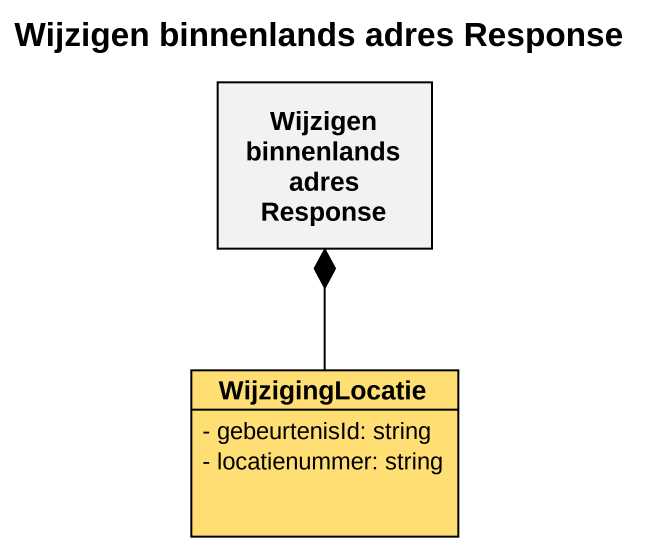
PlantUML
@startuml
title Wijzigen binnenlands adres Response
hide circle
hide empty members
skinparam classAttributeIconSize 0
class "Wijzigen binnenlands adres Response" as Wijzigen_binnenlands_adres
class WijzigingLocatie #FFDE73 {
  - gebeurtenisId: string
  - locatienummer: string
}
WijzigingLocatie -up-* Wijzigen_binnenlands_adres
@enduml
